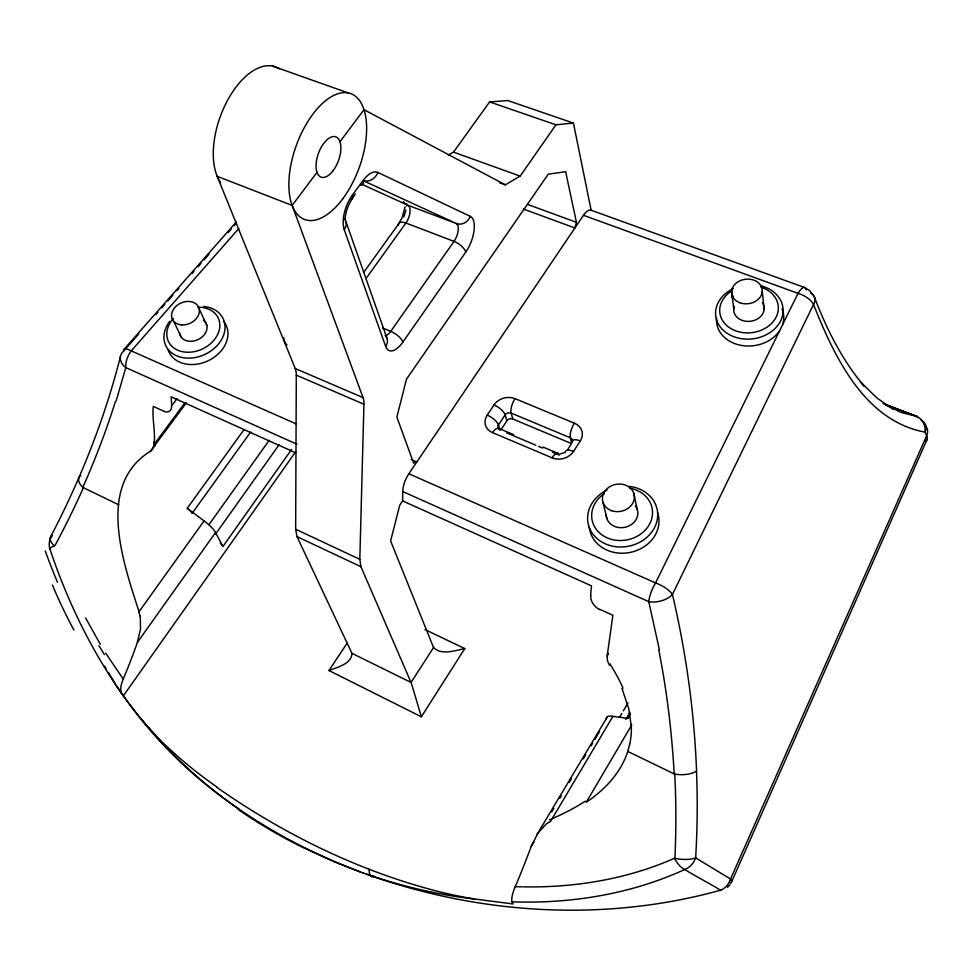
<?xml version="1.0" encoding="UTF-8"?>
<svg xmlns="http://www.w3.org/2000/svg" width="977" height="977" viewBox="0 0 977 977"><rect width="100%" height="100%" fill="white"/><g stroke="black" fill="none" stroke-linecap="round" stroke-linejoin="round"><path stroke-width="1.47" d="M328.956 670.54C337.163 667.218 351.781 664.006 351.94 653.308L296.984 536.605L295.652 529.241L296.3 375.131A23.717 11.406 -66.4 0 0 295.213 368.524L217.187 176.324L292.16 205.414L363.041 397.602A24.12 10.869 -66.5 0 1 363.933 404.234L359.817 559.332L360.94 566.709L411.354 683.179L421.368 716.788L328.956 670.54L347.494 642.622M812.779 294.614L809.591 290.621L804.926 287.629L591.122 210.214A15.766 6.131 -69.5 0 0 583.477 215.306L408.862 473.76A16.743 6.961 -66.1 0 0 402.732 491.541L402.622 500.92L399.764 505.17L390.617 540.928L433.532 647.543C441.457 655.518 455.099 650.56 464.759 648.594L424.934 629.53M244.177 429.416L187.266 508.248L204.059 520.912L139.027 611.761C123.297 562.557 95.319 484.409 151.081 450.837C158.347 443.326 151.411 419.841 153.316 406.42L163.88 411.232M153.633 445.06L184.971 402.695M590.609 595.225L591.5 585.882L402.622 500.92M345.125 219.788C345.394 210.189 349.778 201.482 355.445 193.959M610.283 663.896L609.477 665.239L607.572 661.038L607.071 656.788L612.884 615.278L599.707 609.282M405.125 206.794L401.938 218.091L398.506 224.075L363.591 272.546M629.677 743.863C624.816 768.716 606.68 788.549 586.237 802.3L631.704 725.007M120.366 356.825C104.49 419.438 80.419 479.866 50.474 537.069M411.232 459.544L416.813 461.987L413.625 463.11L396.882 417.142L406.444 379.235L548.268 174.15L565.646 171.696L576.442 222.316L574.903 227.983L523.379 209.041M116.141 401.034L125.789 367.596A15.608 8.427 -65.6 0 1 131.211 350.89L238.791 228.581M806.147 289.986A16.56 4.909 -69 0 0 798.014 293.356L655.555 582.927A17.745 5.435 -66.5 0 0 648.752 601.649L659.341 649.534M121.673 693.694A16.817 7.999 -61.6 0 1 123.249 679.015A355.335 193.226 -59 0 0 137.378 642.414L140.529 629.017L140.285 616.621A28.235 23.839 82.1 0 0 140.126 615.852M512.033 902.04A18.539 5.581 -64 0 1 515.27 886.652A398.592 139.76 -62.6 0 0 531.207 846.461L537.924 833.063L546.192 824.038A32.278 27.808 70.9 0 1 546.839 823.587A27.918 24.083 70.5 0 1 550.466 821.547L612.921 716.349L627.881 718.315L630.116 714.541M731.59 881.877L927.136 439.332M619.43 717.436L621.763 713.503M623.314 710.877L627.979 703M626.159 718.962L630.031 712.404M628.211 716.129L629.75 713.503M531.207 846.461L533.967 841.82M551.773 811.899L553.812 808.467M559.906 798.209L561.262 795.937M569.335 782.345L571.35 778.962M583.367 758.763L585.687 754.855M591.097 745.769L592.636 743.167M594.944 739.296L597.24 735.412M598.009 734.13L599.548 731.553M536.947 834.578L607.486 716.666M607.193 655.665L608.06 654.236L607.67 652.734M421.368 716.788L464.759 648.594M552.09 457.81A15.754 13.202 -13.8 0 0 573.548 451.374L580.277 440.945A15.73 13.141 -13.4 0 0 574.366 423.212L515.013 398.628A11.04 4.299 -67.5 0 0 511.13 413.076L512.84 419.035L570.421 443.131M567.564 449.774L571.264 444.01M433.532 647.543L411.061 682.471L351.94 653.308M501.006 429.697L506.868 420.831A4.409 3.664 -15.7 0 1 512.84 419.035M559.064 454.574A11.284 4.14 -67.1 0 0 552.066 457.847L492.506 432.603A15.522 12.848 -16.1 0 1 487.267 415.115L493.983 404.954A15.485 12.786 -15.8 0 1 514.989 398.665M499.565 182.76L505.28 184.836L520.155 176.104L555.974 124.812L573.438 123.065L591.122 210.214M385.707 346.432A23.729 10.6 -67.8 0 0 402.866 342.06L465.773 252.078A23.289 10.136 -69.2 0 0 470.316 216.369L377.94 172.465A25.573 12.188 -69.5 0 0 363.261 180.318L352.477 194.936A12.957 5.691 36.7 0 1 351.317 199.43M382.447 327.942L390.751 331.337L454.024 241.38A11.614 5.105 -69.2 0 0 456.235 223.525A11.675 10.454 -64.7 0 0 470.34 216.296M127.84 701.974L123.371 695.819L295.579 451.862M220.301 543.285A9.636 2.797 35.2 0 1 222.927 546.497L291.598 449.408M137.391 642.414L215.538 532.538A19.455 5.679 35.4 0 0 204.059 520.912M215.392 534.309L279.08 444.73M209.017 524.588L269.212 440.285M250.576 432.115L192.09 513.365A9.782 2.87 35.6 0 0 187.266 508.248M448.406 154.903L453.499 152.119L489.611 101.926L507.808 100.558L573.438 123.065M366.167 278.323L405.919 223.025A11.48 5.288 -69.3 0 0 407.885 205.292A11.541 10.21 -65.4 0 1 403.367 201.543M150.543 451.179L151.386 450.031M152.021 449.176L153.707 446.904M186.326 402.842L153.914 446.623A10.295 3.163 36.2 0 0 154.537 443.778L153.694 442.215M176.984 398.701L171.683 405.821L171.183 396.809L295.567 452.766M292.16 205.414L316.975 172.343L317.378 173.344M339.959 141.714L363.994 109.693L505.28 184.836M123.896 349.51L236.263 222.048M296.996 444.23L125.789 367.596A15.693 11.565 13.9 0 1 123.652 351.109L138.734 334M155.819 314.606L157.834 312.335M161.852 307.767L164.869 304.348M167.885 300.928L172.905 295.225M176.922 290.657L178.938 288.386M192.005 273.56L194.008 271.276M198.038 266.709L201.054 263.289M204.059 259.87L209.09 254.167M228.191 232.502L231.207 229.082M234.224 225.65L236.226 223.379M727.474 887.36L729.978 884.735M564.108 452.754L560.212 453.914M730.21 883.257A17 5.068 26.2 0 0 730.54 878.995L695.587 857.867A17.195 5.557 5.5 0 1 674.46 858.282C627.124 879.19 574.952 887.751 523.379 886.86M522.121 886.835L515.184 886.652M474.834 899.048L513.047 903.933L512.156 901.844C571.105 903.896 630.971 894.114 684.816 869.493A17.159 15.07 -64.5 0 0 695.587 857.867M364.519 873.487C400.13 885.834 437.012 894.712 474.492 899.011A416.849 358.303 -13.6 0 1 436.658 891.061C357.777 870.568 283.415 833.979 216.796 787.291M369.086 875.136L370.381 875.6C482.32 914.887 606.412 922.105 721.05 890.059A16.743 14.899 -69.6 0 0 730.54 878.995L926.648 435.718A15.217 11.138 -21.4 0 0 924.462 424.787M489.611 101.926L555.974 124.812M363.835 873.182L361.905 872.498M272.461 66.07L347.971 92.852M453.499 152.119L520.155 176.104M367.779 874.671L366.473 874.195M361.27 872.29L333.792 861.531L304.909 848.28M583.477 215.306L798.014 293.356A16.694 8.732 24.9 0 1 813.523 304.482C834.224 356.397 864.181 420.769 925.024 432.115L926.648 435.718A15.302 7.45 23 0 1 925.451 441.555M527.714 204.486L576.442 222.316M362.565 872.766L363.224 873.011M360.623 872.046L359.963 871.802A593.369 488.195 -11.2 0 1 219.752 795.168M883.025 403.513L916.902 416.41M886.115 404.734L916.365 416.263A14.96 3.517 -68.2 0 1 917.562 417.704M498.893 428.427L513.584 434.631M543.261 447.161L558.27 453.499M506.831 432.933L535.787 445.17M538.547 446.33L542.675 448.077M552.335 452.156L559.223 455.062M295.213 368.524L363.041 397.602M296.3 375.131L363.933 404.234M295.848 423.749L131.211 350.89A15.656 4.482 40.8 0 0 123.652 351.109M408.862 473.76L655.555 582.927A17.928 7.059 26.6 0 1 672.432 594.456C686.074 652.367 694.268 711.574 696.564 771.024A17.281 7.437 -0.7 0 1 674.46 774.04L627.735 751.398M402.732 491.541L648.752 601.649A17.794 10.063 -12.5 0 0 672.432 594.456L813.523 304.482A16.756 10.429 -20 0 0 810.922 293.295M361.649 184.165L407.897 205.255L456.259 223.489L364.03 181.05M295.652 529.241L359.817 559.332M296.984 536.605L360.94 566.709M118.754 504.816L83.143 487.56A14.911 8.769 22.7 0 1 80.639 475.359M885.15 404.625L901.075 412.453L916.365 416.263A14.936 13.873 -84 0 1 925.024 432.115A15.241 11.138 -21.5 0 0 920.92 419.939M893.247 409.363L876.882 397.969L861.042 382.398L864.071 386.135C841.856 359.67 826.286 328.443 814.122 296.287M238.681 809.078C196.853 779.964 159.63 744.23 128.976 703.501M219.74 795.193C137.598 734.399 81.726 644.661 49.827 548.732A14.802 14.008 -46.8 0 1 52.294 535.408A14.679 6.949 26.8 0 0 54.37 545.887A14.814 1.258 -19.3 0 0 49.827 548.732M153.865 733.336L142.117 720.11M123.139 678.991L105.724 653.173M116.239 685.512L123.371 695.819M108.41 672.506L115.42 684.034M100.289 644.283L85.61 617.94M104.673 666.058L106.078 668.659M215.538 532.538L222.927 546.497M173.515 321.054L181.466 337.456M199.198 308.952L206.868 325.463M720.782 890.523C714.505 885.992 694.562 875.868 684.816 869.493A17.586 7.853 64.5 0 1 674.46 858.282M621.983 688.455L628.761 708.667L631.057 724.543M344.637 219.08A12.872 9.831 -19.7 0 1 344.209 229.619L385.659 346.481A11.956 9.538 -19.8 0 0 385.28 335.575M345.992 221.791L387.222 338.946M499.821 429.77L498.417 425.032A11.077 4.396 33.6 0 0 487.218 415.103M506.868 420.831L505.133 414.883A11.052 4.433 33.6 0 0 493.983 404.954M571.521 442.532L570.336 437.781A11.199 4.067 -67.5 0 1 574.391 423.175M603.017 502.386L606.827 518.457M633.755 493.202L637.212 509.383M731.565 291.293L733.764 308.915M762.292 291.573L764.148 309.245M696.491 771.073A667.096 381.543 -70.4 0 1 695.661 857.83M782.052 308.952A33.719 27.112 -6.5 0 1 782.54 324.804M779.67 330.629A33.719 27.112 -6.5 0 1 740.651 345.272A33.719 27.112 -6.5 0 1 716.593 318.184M731.443 296.959A33.719 27.112 -6.5 0 1 733.251 295.982M83.57 487.34A557.867 189.306 -48.7 0 1 54.932 545.642M115.371 401.547A814.659 287.323 -46.9 0 1 82.679 487.779M373.886 876.088A16.353 5.203 -71.6 0 1 370.381 875.6M370.283 875.416A16.365 5.85 -72.4 0 1 369.172 869.298M674.716 773.882A645.773 371.883 -71 0 1 674.899 858.099M57.509 582.28A340.692 182.919 74.1 0 1 45.26 550.967M658.791 650.01A940.472 565.06 -66.9 0 1 674.215 774.163M304.812 848.439A608.353 543.493 -32.7 0 1 238.303 809.554M203.387 320.175A14.289 11.052 -24.8 0 1 198.771 339.251A14.289 11.052 -24.8 0 1 179.548 332.705M223.477 321.128A31.569 24.51 -24.9 0 1 209.396 360.147A31.569 24.51 -24.9 0 1 168.044 349.717M635.404 506.001A15.876 13.629 -11 0 1 626.404 526.921A15.876 13.629 -11 0 1 606.241 514.72M657.533 512.583A35.062 30.165 -10.9 0 1 630.629 552.323A35.062 30.165 -10.9 0 1 589.314 527.214M762.329 302.699A15.266 12.237 -6.7 0 1 750.69 321.238A15.266 12.237 -6.7 0 1 734.277 306.448M492.506 432.603A11.126 4.372 -67 0 1 499.931 430.027M498.991 429.453A4.445 3.688 -16.1 0 1 498.417 425.032L505.133 414.883A4.433 3.664 -15.7 0 1 511.13 413.076L570.336 437.781A4.506 3.761 -13.4 0 1 572.339 442.19M585.284 801.189A268.712 223.318 27.7 0 1 549.367 819.788M138.832 611.846A24.462 20.248 81.5 0 1 139.931 615.889M631.276 724.568A96.479 79.845 37.5 0 1 629.811 743.912M610.417 664.8A142.349 112.526 43.5 0 1 623.045 688.223M171.488 405.748A11.016 6.754 51 0 1 163.916 411.464M599.622 609.672A12.383 8.353 42.9 0 1 590.902 595.384M217.004 787.047A534.846 441.97 -13.5 0 1 153.658 733.519M104.392 654.566A434.276 329.249 82.9 0 1 98.909 645.638M73.922 630.067A367.34 239.292 77.2 0 1 52.404 585.015M608.146 654.517A11.675 3.945 31.6 0 1 608.06 654.236M220.631 182.65A65.789 34.879 -70.2 0 1 226.444 102.426A65.789 34.879 -70.2 0 1 279.3 68.866M606.302 719.451A21.909 6.888 31.5 0 1 612.921 716.349M465.773 252.078A11.541 5.19 35.1 0 0 454.024 241.38L405.919 223.025A11.419 5.068 35.7 0 0 398.421 225.174M390.751 331.337A11.797 4.763 35.1 0 1 402.878 342.109M390.739 331.325A11.834 5.337 -67.8 0 1 385.341 335.685M344.258 229.571A25.573 12.249 -69.2 0 1 352.489 194.985M363.261 180.305A12.909 5.777 36.8 0 1 360.721 185.251M406.859 203.937A22.911 10.649 -69.3 0 1 406.664 205.927M405.907 210.055A22.911 10.649 -69.3 0 1 403.696 217.016M377.94 172.465A12.799 11.187 -65.5 0 1 364.751 180.977M286.969 344.832A14.765 11.639 -22.1 0 1 283.745 337.651M571.997 442.85A11.309 4.604 32.5 0 1 580.277 440.945M565.243 452.717A11.333 4.567 32.5 0 1 573.584 451.386M203.729 306.412A31.704 24.547 -24.8 0 1 222.463 337.834A31.704 24.547 -24.8 0 1 179.304 356.8A31.704 24.547 -24.8 0 1 169.705 321.36M629.371 486.387A35.233 30.25 -11 0 1 653.454 529.546A35.233 30.25 -11 0 1 597.411 538.889A35.233 30.25 -11 0 1 607.047 490.1M761.364 285.931A33.865 27.173 -6.6 0 1 777.191 326.159A33.865 27.173 -6.6 0 1 724.201 331.118A33.865 27.173 -6.6 0 1 733.324 288.557M197.952 307.23A27.515 21.286 -24.8 0 1 218.164 333.389A27.515 21.286 -24.8 0 1 179.67 350.926A27.515 21.286 -24.8 0 1 173.43 318.417M629.799 488.231A30.58 26.245 -11 0 1 648.997 525.125A30.58 26.245 -11 0 1 602.064 534.969A30.58 26.245 -11 0 1 604.397 493.556M760.936 287.165A29.395 23.57 -6.7 0 1 773.198 321.616A29.395 23.57 -6.7 0 1 728.317 326.843A29.395 23.57 -6.7 0 1 732.347 290.499M625.5 719.011A11.089 3.517 31.4 0 1 627.881 718.315M181.807 324.901A14.435 11.101 -24.7 0 0 198.929 307.987A14.435 11.101 -24.7 0 0 175.689 306.619A14.435 11.101 -24.7 0 0 181.807 324.901M611.834 510.751A16.072 13.715 -11.2 0 0 634.317 495.644A16.072 13.715 -11.2 0 0 609.074 487.144A16.072 13.715 -11.2 0 0 611.834 510.751M739.723 302.687A15.437 12.31 -6.9 0 0 762.304 290.352A15.437 12.31 -6.9 0 0 738.746 281.376A15.437 12.31 -6.9 0 0 739.723 302.687M342.683 198.893A67.034 33.352 -69.9 0 0 351.341 93.841A67.034 33.352 -69.9 0 0 289.192 176.984A67.034 33.352 -69.9 0 0 342.683 198.893M332.852 171.024A21.445 10.662 -69.9 0 0 336.332 137.061A21.445 10.662 -69.9 0 0 316.194 162.866A21.445 10.662 -69.9 0 0 332.852 171.024"/></g></svg>
